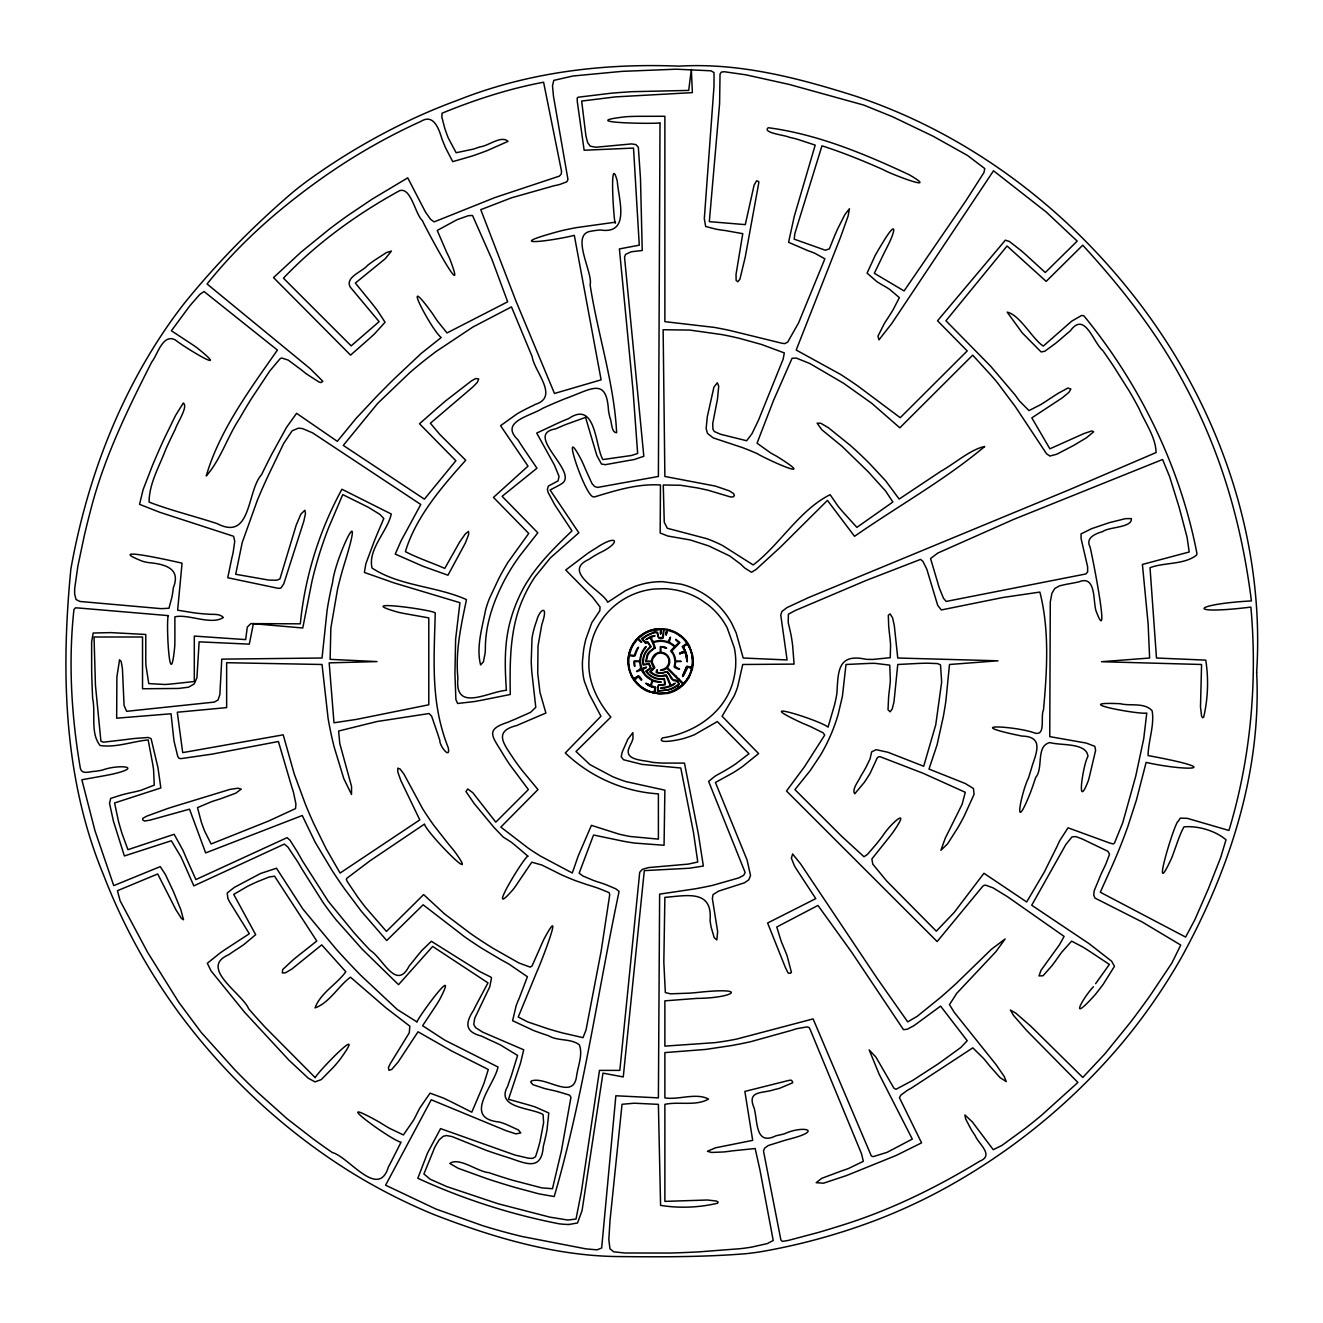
<?xml version="1.0" encoding="UTF-8"?>
<svg xmlns="http://www.w3.org/2000/svg" width="1323" height="1323" viewBox="0 0 1323 1323"><rect width="100%" height="100%" fill="white"/><g stroke="black" fill="none" stroke-linecap="round" stroke-linejoin="round"><path stroke-width="1.5" d="M687.348 660.921L687.034 657.035M653.479 642.746L653.562 643.077A23.582 23.582 0 0 0 654.306 645.144L654.984 646.93A12.965 12.965 0 0 1 655.249 647.724L654.984 648.138M660.872 631.451L661.004 628.69L657.862 628.905M660.872 631.22L660.723 633.552L660.855 631.683M691.697 668.727L691.268 670.629A33.505 33.505 0 0 1 689.465 675.21A20.077 20.077 0 0 1 688.655 676.781L688.192 677.558M666.511 629.996L666.18 634.957A14.454 14.454 0 0 0 666.693 632.807L666.742 632.559M660.673 633.932L660.475 632.659M650.221 691.648L649.378 691.317A34.051 34.051 0 0 1 641.275 686.902A26.179 26.179 0 0 1 639.356 685.264L638.397 684.338A52.093 52.093 0 0 1 636.247 682.04L635.205 680.849A17.067 17.067 0 0 1 634.709 680.187L637.438 677.359M691.516 653.182A19.547 19.547 0 0 1 691.995 655.282L692.194 656.671A37.623 37.623 0 0 1 692.458 665.568L692.557 662.145A48.736 48.736 0 0 0 692.227 656.985L691.069 651.726A37.474 37.474 0 0 0 688.44 645.574L687.778 644.549M665.651 634.544L665.684 634.23A27.651 27.651 0 0 1 665.833 633.37L666.031 632.311M684.206 672.365L684.041 672.729A34.233 34.233 0 0 0 682.767 675.557L682.602 676.5M650.784 691.863L651.776 692.227A12.254 12.254 0 0 0 652.768 692.541L654.009 692.359L654.802 688.969A9.36 9.36 0 0 0 654.902 688.208L654.323 687.745A12.42 12.42 0 0 0 652.404 686.951L651.842 686.753A29.437 29.437 0 0 1 650.106 686.058L645.707 683.346L646.55 683.511A13.842 13.842 0 0 1 648.055 684.223L650.37 685.446L652.239 680.7L647.542 677.641A28.659 28.659 0 0 1 644.417 674.532L642.548 671.935M639.687 660.194L640.994 654.538A28.279 28.279 0 0 1 642.879 650.486L644.003 648.717A12.916 12.916 0 0 1 645.359 647.079L646.219 646.567L644.962 648.7A21.681 21.681 0 0 0 641.093 655.976L640.63 659.201A31.008 31.008 0 0 0 640.613 663.071L641.837 668.859L644.301 667.801M666.379 630.641L666.676 629.202L669.339 629.93A32.562 32.562 0 0 1 689.548 645.971M654.389 691.152L653.545 692.607L650.321 691.664M692.028 667.338L692.276 666.18L692.028 667.338L686.703 666.412L685.86 668.347A34.481 34.481 0 0 1 683.991 672.729L683.693 673.457A36.862 36.862 0 0 0 683.197 674.565L683.115 674.747A13.346 13.346 0 0 0 682.585 676.119M639.588 660.673L638.265 661.136A22.557 22.557 0 0 1 636.776 661.136L634.097 661.037L633.949 663.137A17.431 17.431 0 0 0 634.18 665.535L634.842 666.461A16.306 16.306 0 0 0 634.759 664.295L634.544 661.533L637.008 661.533A16.819 16.819 0 0 1 638.314 661.583L639.588 661.996M629.12 652.768L628.408 656.754A49.414 49.414 0 0 0 628.094 662.459L628.855 669.14L631.534 676.268A33.323 33.323 0 0 0 647.89 691.482L658.656 693.88A75.494 75.494 0 0 0 664.063 693.748L667.536 693.368M686.637 658.986L686.505 658.044A42.799 42.799 0 0 0 685.546 653.562L685.463 653.364A9.823 9.823 0 0 0 685.264 652.752L685.727 654.356A47.281 47.281 0 0 1 686.604 658.804L687.199 661.698L686.736 655.53A31.091 31.091 0 0 0 685.843 652.471A25.815 25.815 0 0 0 684.52 649.312L683.793 647.857A19.779 19.779 0 0 1 683.412 647.013L683.296 646.682A19.498 19.498 0 0 1 683.759 646.352L685 645.525M666.246 634.742L667.172 630.195L673.804 632.295A36.895 36.895 0 0 1 679.361 635.553M688.969 677.756L692.442 668.776A34.216 34.216 0 0 0 692.624 655.1L689.415 646.021M689.002 676.185L689.878 674.35A24.393 24.393 0 0 0 691.747 668.843M688.919 676.334L685.711 681.279A28.478 28.478 0 0 1 684.355 683.048L683.429 683.429L685.893 681.014M1095.626 983.684L1109.369 964.434L1091.74 952.725A286.231 286.231 0 0 0 1083.057 947.169L1071.63 941.133L1061.84 952.064A223.455 223.455 0 0 0 1056.895 958.943A175.215 175.215 0 0 1 1051.884 965.79L1042.987 975.795L1039.035 975.911L1040.953 970.404L1059.591 944.589L1064.105 936.403L1007.481 896.696L993.077 887.865L985.718 885.186A4.035 4.035 0 0 0 982.774 886.228L937.147 941.563L786.507 791.022L804.632 766.546L824.709 735.108L823.171 732.859L811.131 726.889A315.982 315.982 0 0 0 802.366 723.152C746.238 697.254 819.88 720.192 828.066 727.137L834.466 705.159A161.059 161.059 0 0 0 836.864 693.616C838.335 672.431 836.864 652.818 866.118 659.317A191.802 191.802 0 0 0 872.982 659.416L890.23 657.68L890.594 644.929A208.025 208.025 0 0 0 889.668 635.387L889.221 631.451A253.321 253.321 0 0 1 888.692 625.994L888.312 615.294L890.131 613.889L892.612 617.94L894.331 625.829L897.755 658.011L997.989 660.805L949.484 664.493L945.912 700.777A467.962 467.962 0 0 1 943.299 716.669L937.064 744.882L928.994 769.06L965.41 783.58L973.447 788.508L974.075 794.346L964.169 816.126A282.758 282.758 0 0 1 957.753 827.867L947.582 843.859L940.885 850.309L945.267 838.203L962.102 804.351L965.277 792.295L923.024 773.227L880.01 756.673A4.167 4.167 0 0 0 878.174 757.087L876.851 758.36A1.852 1.852 0 0 0 876.686 759.088L870.203 773.128A176.852 176.852 0 0 1 864.349 782.306L854.741 793.8C851.466 789.434 858.644 781.198 860.645 776.403A220.412 220.412 0 0 0 866.019 767.208L870.087 758.823L871.642 751.894L876.14 749.694L887.965 752.274L923.686 766.249L935.741 724.822L941.662 682.073L940.504 664.89L937.627 663.6L928.068 663.203A215.814 215.814 0 0 0 916.773 663.518L897.755 664.493L894.017 701.67L892.231 708.93L890.114 711.807L888.014 709.756L888.626 697.006A277.929 277.929 0 0 1 889.536 688.737A164.35 164.35 0 0 0 890.346 680.369L889.751 665.138L874.9 663.336A156.18 156.18 0 0 0 866.681 663.518L845.992 664.493L842.437 696.163L838.154 714.437A178.853 178.853 0 0 1 820.607 754.97L810.172 770.648L794.941 789.599L841.709 836.334L864.002 856.758L867.491 854.377L876.405 843.991A358.715 358.715 0 0 0 882.805 835.772C890.346 823.634 912.457 804.483 892.843 832.498A137.542 137.542 0 0 1 888.858 837.657L871.89 858.941L872.783 864.134L886.592 880.92L936.304 931.177L954.148 912.49L983.932 873.279L1026.665 901.955L1044.095 872.452L1057.06 846.422A153.435 153.435 0 0 1 1059.591 840.899L1068.025 827.818L1109.617 842.999L1113.222 843.975L1114.512 842.999L1122.747 822.708L1135.696 776.32L1143.734 738.697L1146.776 712.998C1140.707 715.065 1066.123 701.273 1120.101 703.704C1130.305 706.3 1144.56 702.149 1152.168 710.848C1154.566 725.666 1148.298 740.715 1148.066 755.565C1230.853 770.879 1183.44 770.995 1146.131 762.379L1136.457 799.919L1127.824 826.577A568.907 568.907 0 0 1 1110.063 870.517L1100.289 892.231L1185.623 937.081L1194.834 919.766L1208.395 888.709L1220.682 857.519L1226.024 839.774C1215.192 830.662 1198.076 825.618 1183.953 826.858C1179.736 834.548 1177.189 843.065 1174.146 851.268A211.267 211.267 0 0 1 1171.781 857.751C1148.711 908.041 1175.122 820.26 1178.247 821.368L1180.248 818.11L1187.359 818.358L1228.935 830.464C1250.715 758.575 1257.578 681.841 1250.88 607.092C1185.391 615.178 1191.51 604.28 1251.393 600.907C1245.274 552.204 1234.475 504.013 1217.54 457.89A575.373 575.373 0 0 0 1181.125 378.097C1154.582 329.51 1120.068 285.884 1082.743 245.202L1046.179 281.386L1007.068 245.995L945.945 320.761L990.662 366.239L1015.32 395.23A127.488 127.488 0 0 0 1019.636 401.2L1029.013 410.593L1040.639 404.656A220.594 220.594 0 0 0 1049.023 399.265L1054.117 395.924A249.551 249.551 0 0 1 1058.83 392.964L1067.959 388.019L1070.886 389.078L1068.868 392.369L1062.319 397.81L1031.824 417.87L1049.883 448.811L1084.182 433.464L1091.888 430.934L1093.658 431.811L1086.497 437.748L1073.763 445.371L1056.763 454.236L1049.883 456.038L1046.51 453.723L1015.452 406.822L997.393 382.661A229.97 229.97 0 0 0 989.488 373.549L972.686 355.159L899.838 427.809L871.659 403.234L843.578 383.257L809.924 363.577L796.347 358.086L792.064 358.285L773.575 400.307L757.054 443.172L770.648 452.929A201.278 201.278 0 0 0 776.386 456.104C820.442 483.408 768.828 460.586 757.054 453.557A319.521 319.521 0 0 0 742.335 447.554L713.18 437.88L707.491 433.382L706.151 428.602L707.276 416.844L713.907 387.176L717.347 382.744L718.72 386.184L717.513 398.802A136.401 136.401 0 0 1 716.338 404.888L712.733 423.542L712.915 429.198L714.271 431.48L720.456 434.242L746.652 440.741L751.977 433.712L758.393 420.433L783.15 359.145L784.324 352.927L761.519 344.46L739.64 338.407A389.789 389.789 0 0 0 722.11 334.62L689.73 330.072L663.137 329.741L664.874 476.462L715.23 486.054L729.386 490.866L733.587 493.595L734.381 495.612L733.124 496.919L730.445 496.935L708.748 490.436A275.961 275.961 0 0 0 697.32 487.906L680.452 485.26L663.27 484.995L664.262 522.254L667.305 528.274L706.895 538.709A142.52 142.52 0 0 1 722.705 545.605L753.2 564.954C780.157 544.365 799.324 510.083 830.116 494.67L838.286 506.544A222.959 222.959 0 0 0 844.289 513.473L856.891 527.381L892.876 502.012L885.616 491.031L868.186 471.749L842.123 446.413L821.781 429.71L817.118 423.162L820.806 423.277L828.314 427.66L850.474 445.52A438.409 438.409 0 0 1 869.178 463.149L885.715 480.894L899.144 499.069L941.166 471.087C954.875 463.414 970.834 449.241 984.725 446.496C944.374 480.315 897.705 506.213 854.542 536.311L827.437 500.425L780.537 547.027L756.078 569.469L751.514 572.264L745.064 568.245A47.562 47.562 0 0 1 741.178 564.557L729.8 556.007L708.764 545.919L690.341 539.982L667.768 536.013L660.177 533.004L660.458 484.995C637.884 483.507 616.022 490.403 594.722 496.836A4.052 4.052 0 0 1 592.985 496.77C583.84 493.694 559.017 416.877 581.591 460.421A160.993 160.993 0 0 1 585.113 468.408L591.91 483.424L594.556 486.467L597.566 487.426L658.391 476.462L660.012 122.758C659.73 124.23 570.395 122.956 626.11 116.722A218.708 218.708 0 0 1 639.009 116.325L664.874 116.275L664.874 321.654L714.255 327.393A483.358 483.358 0 0 1 729.635 330.419L782.174 343.302L784.886 343.6L787.698 342.095L798.546 322.961L824.874 258.828L814.588 253.14A176.885 176.885 0 0 0 807.989 250.692L788.574 242.307L794.247 216.426L815.2 145.117L796.992 139.13A366.388 366.388 0 0 0 789.302 137.278C786.16 135.326 761.552 132.829 768.283 127.719C817.449 134.235 864.531 153.832 909.232 174.768C942.489 194.034 888.113 172.982 883.648 169.84C863.456 160.926 843.016 152.525 821.963 145.828L795.851 230.301A63.173 63.173 0 0 0 794.842 233.741L794.18 239.149L825.304 250.212L829.356 248.873L833.192 239.314A253.884 253.884 0 0 1 837.707 228.796L844.917 214.508L849.449 208.753L848.142 215.963L840.651 236.933L796.198 350.033L840.436 374.343A524.454 524.454 0 0 1 857.949 386.068L900.235 417.704L967.212 350.926L937.544 320.778L1005.364 240.174L1009.333 241.448L1021.323 250.775A239.231 239.231 0 0 1 1026.896 255.719L1045.286 272.521L1077.187 241.1L1046.328 212.11L993.523 170.783L891.603 323.722L878.935 339.862L877.959 336.191L884.144 323.887A151.054 151.054 0 0 1 887.551 318.529A261.259 261.259 0 0 0 893.157 309.681L899.359 297.642L889.469 289.224A123.122 123.122 0 0 0 883.185 285.454A116.556 116.556 0 0 1 876.917 281.683L867.078 273.133L875.131 255.554A308.772 308.772 0 0 1 882.276 243.449C896.531 219.403 896.366 228.896 887.799 245.747A185.055 185.055 0 0 1 884.607 252.015L874.321 273.282L904.089 290.944L965.807 200.898L983.948 172.602L984.759 168.567L967.477 155.436L933.211 136.269L892.397 116.672L863.77 105.079L789.087 84.407L745.841 74.816L724.227 71.723L721.349 72.087L720.026 74.138L719.596 103.657L709.326 221.652L745.296 224.629L754.093 185.137L756.591 180.804L758.674 181.516L758.774 182.888L745.279 256.894L739.921 279.17L737.804 281.766L736.117 280.36L736.051 274.308L742.765 233.675L725.484 230.582A158.231 158.231 0 0 1 715.793 229.127L705.655 226.465L704.316 218.692L714.007 86.21L714.023 72.6L710.997 70.797L676.218 69.193L622.025 71.359L572.793 76.023L553.791 80.389L552.501 85.697L553.444 96.083L567.964 179.481L566.839 181.797L560.109 184.344A69.788 69.788 0 0 1 554.139 185.733L511.621 197.772L480.778 209.662L515.937 301.016L554.486 393.46L601.105 379.833L574.314 235.362C549.64 241.464 499.003 247.335 561.316 230.748A400.538 400.538 0 0 1 576.497 227.606L615.427 222.181C614.633 233.311 608.481 148.341 617.279 181.086C618.387 198.582 631.088 234.882 600.229 229.97A92.99 92.99 0 0 0 591.265 231.178C569.502 233.675 593.448 273.2 590.108 284.792C597.616 334.058 614.236 383.207 616.634 432.753C611.061 432.77 611.97 421.442 609.82 417.307A189.437 189.437 0 0 1 608.497 410.593C606.513 376.542 591.282 389.326 565.351 398.603A491.131 491.131 0 0 0 542.529 408.41C530.325 416.199 499.069 421.673 517.988 439.881A265.493 265.493 0 0 0 524.106 449.291L536.956 468.226L502.112 496.307L537.816 532.805L519.889 555.71A202.7 202.7 0 0 0 504.609 579.97C493.744 600.675 485.657 623.497 485.376 647.096A63.884 63.884 0 0 1 485.078 653.264L483.408 661.831L480.629 664.94C476.032 647.294 482.2 627.863 485.541 610.201A93.784 93.784 0 0 1 489.742 597.798L498.887 578.349A288.712 288.712 0 0 1 507.767 562.573L528.737 533.434L493.462 497.398L528.026 466.143L500.574 425.675L517.343 413.686A192.993 192.993 0 0 1 529.002 407.517L530.655 406.723A93.569 93.569 0 0 0 535.385 404.358C559.612 396.702 534.178 371.515 532.193 356.73L511.488 306.886L472.973 326.979L436.309 351.356A460.553 460.553 0 0 0 409.766 372.656L377.634 403.432L343.285 445.404L424.402 499.151L455.873 460.735L419.507 423.773L435.201 409.915A622.29 622.29 0 0 1 446.033 400.571L471.451 380.892L475.701 378.527L478.728 378.957L477.405 382.281L472.973 386.862L430.388 423.228L439.649 434.275L465.713 460.255C441.667 487.112 415.819 516.979 405.384 551.625C418.035 558.223 431.745 562.639 444.76 568.41L459.776 541.818L465.431 533.797L468.54 531.399L468.64 534.525L465.316 543.091L447.968 575.207L422.88 566.227L395.23 554.089L401.216 540.561L420.797 504.476L312.592 432.869L302.454 428.569L298.535 428.139L292.135 430.785L283.602 443.602L269.098 473.75A566.459 566.459 0 0 0 257.39 500.193L242.192 542.612L235.709 574.281L268.883 580.102L276.722 580.218L279.93 578.928L296.187 525.198L300.834 514.2L304.852 510.215L305.497 513.44L303.81 521.245L283.734 583.939L280.823 588.09L278.425 588.371L227.754 577.738L231.839 558.008A118.111 118.111 0 0 0 233.179 552.286L234.75 541.239L233.609 536.295L159.67 512.249L139.543 504.328L143.099 489.659L152.443 465.547A793.453 793.453 0 0 1 164.3 438.508L175.595 415.389L183.302 403.035C188.627 406.426 176.902 423.36 175.248 429.363A503.269 503.269 0 0 0 165.722 449.44C159.355 466.457 149.069 483.606 149.102 502.112C171.097 510.529 194.63 516.235 217.154 523.627C251.833 541.587 246.673 490.998 261.64 474.544A821.748 821.748 0 0 1 271.447 454.847L286.595 427.279L296.584 413.322L337.299 441.336L355.953 418.548L376.294 396.834A1138.541 1138.541 0 0 1 394.089 378.94L420.962 353.638L441.221 337.514C431.778 330.667 397.81 265.94 432.472 313.568A290.878 290.878 0 0 0 437.483 321.092L447.009 332.949L507.668 301.809L492.024 259.589L472.526 215.484L468.342 215.699L457.03 219.701L437.235 230.45L446.761 252.544A189.933 189.933 0 0 1 449.622 258.448C470.029 311.533 422.963 222.942 422.417 220.61C415.224 214.425 411.188 186.973 399.645 190.661C357.127 213.962 316.925 242.969 283.453 278.177L351.141 345.865L379.122 321.654L350.314 287.174C344.509 277.152 362.783 271.562 367.596 265.328A259.804 259.804 0 0 1 374.144 260.532L386.481 252.544L391.426 251.072L385.258 258.729L355.341 283.072L370.242 301.346A306.506 306.506 0 0 1 377.303 310.343L385.059 322.25L374.475 333.925A259.721 259.721 0 0 1 367.794 339.994L350.562 355.126L273.53 277.598L301.016 252.147L329.113 229.309A666.18 666.18 0 0 1 347.453 215.781L371.813 199.36L407.732 177.844L425.444 211.994L430.554 219.271L434.126 221.9L495.017 197.524L559.414 176.108L561.332 173.826L561.498 171.08L543.588 82.224C509.074 88.641 474.626 99.853 442.047 113.216L441.865 117.234L444.776 128.281A158.661 158.661 0 0 0 448.332 138.105L456.154 152.74L473.303 149.135A182.045 182.045 0 0 0 479.902 146.886C488.022 146.258 501.467 134.863 508.015 141.379L487.178 150.607A571.404 571.404 0 0 1 472.476 155.932L452.731 161.654L445.57 147.812A310.111 310.111 0 0 1 441.998 139.08C439.17 129.836 433.961 113.249 421.111 121.269C386.217 137.112 352.811 156.296 321.555 178.473A675.061 675.061 0 0 0 287.041 204.569C257.687 228.151 230.615 254.562 207.05 283.965L310.277 368.737L322.845 381.322L321.076 382.579L318.992 382.016L306.605 374.029A157.156 157.156 0 0 1 301.346 369.845L288.249 360.121L281.931 358.053A3.771 3.771 0 0 0 279.897 358.93L269.743 371.052L251.188 399.017A711.179 711.179 0 0 0 239.281 418.944C227.258 437.202 220.709 459.528 206.239 475.982C219.436 430.388 250.163 389.094 277.417 350.066L204.04 291.523L199.839 294.401L190.76 304.72A201.642 201.642 0 0 0 186.245 310.657L171.395 330.783L190.925 343.616A204.172 204.172 0 0 1 196.73 347.569C234.072 377.435 183.732 346.957 175.281 339.895C162.63 333.247 157.437 355.093 151.847 361.824C127.405 409.865 103.475 458.916 90.311 511.455A869.707 869.707 0 0 0 84.225 536.047L77.892 566.062L74.766 587.892A48.207 48.207 0 0 0 74.683 594.192L76.039 599.517L79.876 601.452L161.092 608.646L168.947 608.266L172.023 596.789A181.251 181.251 0 0 0 173.346 587.726C181.449 567.749 163.887 564.028 148.193 562.573A105.112 105.112 0 0 1 142.686 561.332C99.043 543.985 183.136 563.333 182.061 563.218L177.646 610.201L194.15 612.847A192.282 192.282 0 0 0 207.827 614.137C212.871 614.765 219.635 613.244 223.339 617.51C211.151 625.564 188.031 613.64 174.884 616.832L174.884 639.654A159.719 159.719 0 0 1 174.735 646.517C169.592 699.321 165.788 617.709 168.418 615.625L78.636 608.001L75.428 607.836L73.939 609.605C68.201 662.128 71.409 716.239 80.356 768.283C81.927 775.311 90.46 771.094 95.256 771.326A137.112 137.112 0 0 0 102.566 770.052C117.615 764.247 144.819 766.546 113.083 773.988A212.424 212.424 0 0 1 104.269 775.741L81.861 779.76L94.958 830.679L113.745 885.616L160.232 866.631L165.342 874.404L173.511 891.768L180.871 909.844L183.517 919.75L181.433 918.427L175.992 909.893L157.718 873.957L117.433 890.71L120.145 900.831L147.647 952.411L179.002 1002.586L201.245 1032.453L234.816 1069.778A770.614 770.614 0 0 0 257.241 1092.021L286.959 1118.63L313.319 1139.037A919.287 919.287 0 0 0 332.255 1152.498C348.693 1156.682 378.477 1200.11 388.416 1166.919A154.675 154.675 0 0 0 391.426 1161.247L401.067 1142.162C392.385 1141.286 323.573 1090.863 379.552 1122.251A304.29 304.29 0 0 0 389.524 1128.321L403.399 1134.936L413.504 1120.283A177.993 177.993 0 0 0 416.728 1114.049A178.721 178.721 0 0 1 419.953 1107.814L430.058 1093.145L443.37 1098.057A290.299 290.299 0 0 1 452.797 1102.621L471.798 1112.196L481.605 1089.127A306.374 306.374 0 0 0 484.053 1083.057L488.303 1069.497L451.738 1051.024L418.035 1031.791L398.14 1062.022L391.724 1069.447L388.979 1070.29L388.416 1067.578L390.285 1063.659L409.303 1032.767L409.816 1026.152L385.836 1007.746L350.479 977.201C338.44 985.9 329.592 1002.751 315.072 1007.894C320.216 993.16 337.084 984.014 345.816 971.744L321.721 944.887L291.97 968.949L285.619 972.719L282.361 972.984L282.642 969.594L292.615 960.3A265.625 265.625 0 0 1 299.395 954.776L316.792 941.033L274.556 876.19L269.164 877L257.406 881.68A235.329 235.329 0 0 0 247.269 886.476L233.724 894.414L255.67 934.683L243.895 944.539A292.366 292.366 0 0 1 236.37 949.55A188.494 188.494 0 0 0 228.846 954.66C198.136 967.725 242.539 993.639 248.674 1008.804A720.159 720.159 0 0 0 265.559 1027.657L315.304 1077.749C314.924 1074.822 370.407 1017.536 339.862 1059.64A171.362 171.362 0 0 1 333.859 1066.785L321.274 1079.601L315.006 1081.883L308.309 1078.212L288.976 1060.203L244.705 1012.376L211.085 970.933L207.331 963.26L220.098 952.99A302.372 302.372 0 0 1 228.267 947.466L249.319 933.757L230.897 903.923A35.704 35.704 0 0 1 227.887 898.416L227.192 892.992L234.336 887.386L260.581 873.478L276.49 868.235L302.868 909.033L336.489 949.501A892.496 892.496 0 0 0 361.014 975.564L397.214 1009.466L417.109 1022.018C415.075 1021.373 461.76 957.488 439.401 999.99A157.057 157.057 0 0 1 434.771 1007.382L422.599 1025.705L444.842 1040.192L498.01 1067.016C494.174 1085.902 461.628 1118.332 499.813 1122.102A159.636 159.636 0 0 1 506.081 1124.335L518.384 1129.958L520.799 1132.935L515.854 1133.861L505.915 1130.619L431.248 1099.777L385.588 1185.21L435.929 1209.04L482.415 1225.594A640.894 640.894 0 0 0 521.857 1236.459L586.006 1248.879L597.02 1249.838L601.667 1248.002L615.856 1095.775L658.391 1097.875L659.631 894.133L694.542 888.924A417.522 417.522 0 0 0 712.568 885.368L738.78 877.91L743.642 875.346L745.163 872.552L708.632 781.413L714.9 776.27A123.386 123.386 0 0 1 720.671 773.012L724.624 770.813A186.311 186.311 0 0 0 735.555 763.999L748.967 753.746L717.331 721.581L694.658 734.612A104.07 104.07 0 0 1 684.95 738.085C681.345 739.458 655.381 744.915 662.509 737.903C695.22 733.041 727.187 711.46 734.067 677.359A70.185 70.185 0 0 0 734.298 647.741L727.187 627.813A72.335 72.335 0 0 0 708.4 605.041L700.495 599.501A75.097 75.097 0 0 0 664.08 588.685L654.422 589A72.699 72.699 0 0 0 626.192 597.798C608.927 607.274 595.929 623.877 591.364 643.061A80.455 80.455 0 0 0 588.9 661.847C588.04 682.519 597.963 701.587 610.846 717.116L576.018 751.497L590.008 764.661L612.566 776.634A172.519 172.519 0 0 0 625.911 781.595L664.874 790.178L664.063 845.265L634.693 843.082A244.656 244.656 0 0 1 622.951 841.147L593.531 835.011L579.176 873.114L582.633 875.859L593.382 880.407A151.335 151.335 0 0 0 599.385 882.424A157.387 157.387 0 0 1 605.355 884.425L615.906 888.858L619.081 891.437C597.616 992.994 583.245 1096.982 554.205 1196.538L539.04 1193.892L514.63 1187.31A852.144 852.144 0 0 1 487.459 1178.876L458.155 1168.275L449.803 1163.463C459.197 1156.649 477.719 1171.897 488.766 1172.608A618.436 618.436 0 0 0 512.53 1180.232L541.636 1187.839L552.468 1188.732L561.432 1150.762L570.941 1097.362L569.634 1095.163L557.826 1091.574M1093.377 986.776C1082.462 998.402 1068.041 1025.044 1095.08 994.764A268.089 268.089 0 0 0 1103.283 984.163L1114.462 966.336L1111.667 961.242L1088.945 943.564L1031.708 905.246L1065.842 844.521L1071.994 836.913L1075.781 836.566L1082.148 838.947L1107.864 851.284L1109.55 854.261L1106.011 863.638A206.057 206.057 0 0 1 1101.497 873.097L1094.154 890.842L1093.757 895.258L1094.997 898.085L1142.361 922.081L1180.744 945.052L1171.88 963.028L1150.332 995.26A966.104 966.104 0 0 1 1130.371 1022.398L1104.788 1053.968L1082.793 1077.451L1030.832 1026.235L1015.766 1013.12L1010.392 1010.011L1013.501 1015.386L1026.631 1030.468L1077.898 1082.462L1041.102 1115.653A659.234 659.234 0 0 1 1024.812 1128.734L1001.842 1145.47L993.259 1149.687L972.256 1121.821L964.914 1114.975L965.608 1118.878L970.768 1128.751A150.177 150.177 0 0 0 975.167 1135.647C978.342 1143.684 994.648 1155.392 979.781 1161.164C936.023 1187.839 889.486 1210.628 840.419 1225.743A1076.856 1076.856 0 0 1 817.895 1232.573L788.227 1240.445L782.406 1241.404L780.901 1240.031L763.503 1151.076L764.628 1148.132L768.398 1145.486L786.16 1139.93A189.867 189.867 0 0 0 792.874 1138.16C822.889 1129.908 802.267 1125.476 784.274 1133.877A201.361 201.361 0 0 1 775.989 1135.779C755.086 1146.131 757.781 1121.441 754.16 1108.128C746.304 1089.937 763.024 1093.708 774.038 1089.656A131.721 131.721 0 0 0 779.545 1088.316L792.642 1082.809A3.754 3.754 0 0 0 792.328 1081.288L791.038 1080.114L788.276 1080.544L744.866 1091.425L752.688 1140.36L715.561 1147.802L707.408 1151.275L711.526 1152.449L723.532 1151.969A156.594 156.594 0 0 0 732.297 1150.861L755.168 1148.529L759.882 1169.615L773.227 1240.494L767.158 1243.637L751.927 1247.043A207 207 0 0 1 740.533 1248.664L698.957 1251.872A1243.653 1243.653 0 0 1 670.364 1253.046L624.688 1252.997L613.74 1251.806L609.969 1248.813L608.828 1239.668L610.019 1220.434L622.042 1104.275L634.296 1103.217L658.391 1104.358L660.574 1205.369C679.245 1208.395 699.189 1207.618 717.579 1203.219L718.124 1202.028L716.471 1201.052L707.491 1200.011L664.874 1201.383L664.874 1104.358C678.385 1101.331 696.047 1106.375 708.533 1099.066C695.997 1092.385 678.186 1100.207 664.874 1097.875L664.874 1052.595L705.523 1049.437L730.957 1045.65A495 495 0 0 0 750.753 1041.681L792.394 1030.104A73.691 73.691 0 0 1 796.744 1028.699L806.997 1026.913L809.031 1027.475L810.139 1029.459L861.554 1153.821L863.324 1161.329L848.423 1168.54A175.231 175.231 0 0 1 841.957 1170.789L821.881 1178.264L816.192 1182.679L823.468 1183.209L846.488 1175.568L896.184 1155.442L921.569 1142.857L899.425 1097.677L900.814 1095.179L906.702 1090.813A73.972 73.972 0 0 1 911.382 1088.101L972.818 1047.849L983.783 1058.665A271.562 271.562 0 0 1 989.372 1065.577L1000.089 1077.65L1006.274 1081.602L1004.24 1076.525L996.153 1064.783L954.346 1012.459L949.467 1004.67L956.694 993.375L995.855 951.75L1005.116 938.983L991.456 949.253L956.314 983.386A677.938 677.938 0 0 1 940.256 997.674L917.302 1016.246L907.71 1021.869L877.033 978.21L800.58 863.869L792.626 853.963L791.369 858.18L794.362 865.622A55.814 55.814 0 0 0 797.108 870.137L815.778 898.631L767.621 923.007L785.465 967.708L788.161 973.083L790.311 973.215A4.118 4.118 0 0 0 791.435 972.405L787.036 955.57A191.885 191.885 0 0 0 784.456 949.186L783.547 947.036A305.613 305.613 0 0 1 781.066 940.885L776.766 926.993L817.961 905.445L851.764 952.328L903.477 1029.658L907.148 1029.277L913.829 1025.772L940.587 1006.108L967.212 1040.721L960.812 1047.502L938.619 1063.593L912.721 1080.395L895.952 1089.325L893.852 1088.085L875.876 1057.06L869.178 1049.9L879.167 1074.243L912.291 1139.07L887.072 1152.35L873.163 1156.649A3.82 3.82 0 0 1 871.179 1155.64L813.099 1018.908L736.961 1039.002A297.295 297.295 0 0 1 714.982 1042.64L664.874 1046.129L664.874 1000.85L696.973 998.385C733.091 998.187 750.902 986.726 698.428 992.349A345.783 345.783 0 0 1 689.333 993.16L670.463 993.821L665.337 992.564L663.832 962.301L664.874 897.358C686.72 895.671 712.766 889.106 710.071 920.444A95.074 95.074 0 0 0 711.179 927.307L714.205 937.66L716.834 939.925L717.661 931.69L712.369 898.648L713.031 894.596L718.571 891.14L744.551 882.772L748.768 879.812L750.538 875.561L747.082 860.033L715.429 782.455L732.727 772.979A171.725 171.725 0 0 0 742.898 766.265L758.608 753.581L722.093 716.239L734.232 695.733A102.284 102.284 0 0 0 737.622 686.984L742.732 664.493L794.081 664.113L792.675 645.938A168.269 168.269 0 0 0 790.972 634.61L789.169 626.523A39.525 39.525 0 0 1 788.21 622.339L788.392 614.186L795.057 610.598L866.085 580.483L920.593 559.381L922.875 561.316L926.828 569.221L937.693 605.339L941.315 609.953L1002.983 597.483L1039.878 592.076C1049.602 630.112 1047.039 670.943 1043.5 709.889C1040.043 716.653 1046.791 738.069 1033.147 732.479C1014.774 726.277 962.747 723.234 1015.717 734.778A124.66 124.66 0 0 1 1021.769 736.068C1042.855 736.464 1037.331 750.803 1032.353 765.256A445.041 445.041 0 0 1 1028.484 777.99C1021.24 792.411 1012.227 838.187 1030.468 792.527A425.808 425.808 0 0 0 1035.644 777.577C1043.781 767.919 1035.512 746.106 1049.817 742.55C1060.616 745.808 1086.646 742.319 1087.969 756.409C1083.239 763.437 1075.632 813.695 1088.482 780.289A111.297 111.297 0 0 0 1089.739 775.261L1095.609 750.406L1094.849 746.337L1086.233 743.063L1049.751 736.63L1050.28 602.064L1051.851 593.465L1054.795 588.487L1059.574 585.824L1066.619 584.237A300.949 300.949 0 0 0 1079.022 581.839C1094.204 575.406 1093.592 596.21 1094.964 605.454A69.59 69.59 0 0 0 1095.725 610.019C1111.552 653.082 1091.773 552.964 1090.053 546.945C1085.191 537.816 1095.543 533.632 1102.588 531.631C1108.906 526.736 1132.356 527.827 1131.363 518.616L1125.542 518.633L1109.402 522.635L1091.673 528.654L1081.04 533.913L1081.089 538.56L1087.622 566.773L1087.671 571.867L1085.902 573.95L946.177 601.436L943.464 598.244L939.446 588.338A114.638 114.638 0 0 1 937.775 582.831L930.565 558.571L937.775 553.064L1013.501 519.459L1162.57 459.494L1169.582 476.528L1179.157 507.304L1187.078 537.303L1189.195 552.005L1142.41 564.441L1148.132 623.943L1149.621 658.011L1101.497 661.715L1201.565 664.493L1200.49 706.895L1201.565 716.008L1202.508 717.728L1203.665 717.198C1207.998 698.759 1208.726 678.831 1205.749 660.127L1156.484 658.011L1150.018 567.683C1164.472 562.209 1183.291 564.971 1196.257 555.412A3.589 3.589 0 0 0 1196.902 553.328C1180.232 466.754 1139.665 384.017 1084.017 315.982A4.68 4.68 0 0 0 1081.42 315.552L1071.713 321.158L1043.285 346.097C1032.568 339.151 1019.851 314.791 1007.216 312.178L1022.15 332.768L1041.118 351.951L1044.823 351.24L1055.39 343.484A230.615 230.615 0 0 0 1062.121 337.828L1065.495 334.901A290.994 290.994 0 0 1 1070.29 330.899C1084.86 310.723 1092.963 342.161 1102.787 350.545A749.959 749.959 0 0 1 1113.602 366.256L1129.974 392.236A442.825 442.825 0 0 1 1139.219 408.956C1145.255 422.98 1155.69 437.053 1156.087 452.549L1069.728 489.56L808.419 597.632L786.97 607.604L781.976 611.441L780.752 614.93L787.086 659.962L743.195 658.011L736.2 632.989L731.983 623.861A80.323 80.323 0 0 0 681.163 584.187L662.707 581.69A77.214 77.214 0 0 0 634.676 586.519L625.63 590.554L607.72 602.246C602.825 591.034 561.068 571.933 588.768 559.447A128.348 128.348 0 0 1 598.889 553.262C621.777 542.628 618.205 533.004 595.78 548.251A210.622 210.622 0 0 0 587.859 553.279L565.731 569.998L592.572 597.252L600.047 606.959L599.815 610.763L591.728 622.819L585.907 639.026A111.81 111.81 0 0 0 583.608 649.973L582.484 660.971A84.077 84.077 0 0 0 582.533 669.074L583.178 675.474A56.972 56.972 0 0 0 584.485 681.61L589.314 694.244L600.956 716.239L565.301 752.936C590.19 776.882 623.91 791.766 658.391 793.866L658.391 839.129L630.244 836.5A184.74 184.74 0 0 1 618.932 834.102L591.414 825.354L578.283 855.799L572.297 872.998L540.429 856.064A296.137 296.137 0 0 1 528.423 848.275L500.838 827.107L537.981 789.566L522.635 771.061A196.879 196.879 0 0 1 513.952 759.303C504.162 744.303 492.652 731.338 516.896 725.484A200.997 200.997 0 0 1 523.379 722.656L545.903 713.031L539.999 692.557L537.717 673.109L538.014 646.071L541.802 624.555A59.899 59.899 0 0 0 543.058 620.537C547.937 604.628 539.42 609.341 536.559 621.099A93.735 93.735 0 0 0 534.641 626.738L533.384 631.352A75.924 75.924 0 0 0 532.011 638.397L531.218 661.401A348.726 348.726 0 0 0 531.78 671.77L535.782 707.325L530.54 712.353L514.697 719.381A195.622 195.622 0 0 0 507.933 722.259C484.367 729.701 492.503 736.349 503.038 754.16A310.988 310.988 0 0 0 509.702 764.578L528.39 789.566L495.794 822.162L472.857 792.758L467.714 788.971L465.977 791.534L474.262 803.656L494.074 827.536L503.319 837.145L510.81 841.858A145.431 145.431 0 0 1 517.227 847.051L528.059 856.312C525.909 853.748 482.597 924.992 513.737 888.758A156.627 156.627 0 0 0 518.186 882.276L531.78 862.183L541.901 865.044L561.051 874.602A249.948 249.948 0 0 0 575.918 880.82L587.263 884.723A260.846 260.846 0 0 1 598.591 888.361L609.175 892.661L609.705 894.844L601.155 951.154L585.99 1030.121L583.013 1037.645L562.308 1032.899A578.019 578.019 0 0 1 547.391 1028.599L527.712 1021.902L518.236 1017.023L537.303 970.685C539.602 966.352 565.996 898.317 544.299 938.487A146.704 146.704 0 0 0 540.859 946.061L532.011 966.022L530.209 967.113L518.93 962.979L493.032 948.293A546.697 546.697 0 0 1 470.69 933.641L444.611 913.978L423.641 894.596L386.432 931.425L365.578 907.446A415.835 415.835 0 0 1 357.838 897.259L347.188 881.432L346.295 879.167L347.089 878.092L370.242 860.645L424.551 824.047C424.832 830.877 482.945 890.379 454.484 851.334A164.647 164.647 0 0 0 449.241 845L434.01 825.602A330.254 330.254 0 0 1 422.599 808.651L403.829 773.905L400.026 768.944L397.793 768.15L397.81 771.987L400.819 780.504L419.788 819.896L340.077 873.064L326.02 848.539L313.998 824.13A532.689 532.689 0 0 1 305.58 804.731L294.219 773.905L283.205 734.844L182.706 752.622L177.282 712.237L226.646 707.607L226.646 662.707L322.035 664.493L328.104 718.472A391.856 391.856 0 0 0 334.157 747.032L343.765 778.536L351.521 794.462L351.538 786.375L339.796 743.609L338.589 731.04L377.072 721.515L429.082 713.527L431.645 716.223L438.029 734.827A113.15 113.15 0 0 0 439.848 740.351C439.253 745.742 450.796 760.278 448.249 747.776A184.211 184.211 0 0 1 441.452 727.088C431.397 689.961 434.308 651.015 435.234 613.062C434.887 609.969 349.338 598.443 398.14 612.235A205.958 205.958 0 0 0 406.789 613.971L428.784 617.891L428.784 704.795L356.565 719.381L333.991 722.788L329.179 662.873L377.022 661.583L330.122 659.35L330.849 627.995L337.58 589.066A395.081 395.081 0 0 1 344.046 564.987C367.083 491.081 335.132 558.108 332.619 582.252A382.049 382.049 0 0 0 327.112 610.201L322.035 658.011L221.768 659.135L219.866 694.592L218.097 699.917L214.309 702.1L126.661 711.311L124.064 705.407L122.427 668.71L121.203 661.566L119.55 659.78L116.887 677.012L116.656 718.191L171.047 713.775L173.363 735.472A135.475 135.475 0 0 0 174.223 741.971L177.729 756.293L178.936 758.277L181.036 758.625L211.878 754.16L278.409 741.508L291.804 787.036A121.964 121.964 0 0 1 293.574 792.808L295.922 803.937L295.558 808.585L268.503 821.07L211.101 843.975L204.652 831.142A224.96 224.96 0 0 1 201.228 821.765L197.507 807.625L211.432 801.721A304.935 304.935 0 0 1 220.279 798.894L235.808 793.172L241.249 789.087L237.925 788.21L229.97 789.401L177.299 805.492A499.515 499.515 0 0 0 166.996 808.75L146.754 816.142L142.719 818.358L142.686 819.896L144.472 821.021L149.747 820.21L189.52 809.163L205.66 852.905L302.256 815.514L315.205 842.321L332.354 870.898A567.087 567.087 0 0 0 344.625 888.973L361.311 911.2L386.729 940.521L423.145 904.8L464.753 936.899A491.395 491.395 0 0 0 482.333 948.624L501.351 959.919A330.502 330.502 0 0 1 509.074 964.169L527.414 976.738L519.244 998.17A134.979 134.979 0 0 0 516.168 1005.678L512.596 1020.695L533.731 1030.567A387.722 387.722 0 0 0 548.466 1035.711C557.909 1041.399 571.106 1038.191 579.408 1044.905C583.096 1055.192 577.754 1066.222 576.53 1076.558C573.124 1100.571 546.399 1076.294 531.796 1080.808A1.984 1.984 0 0 0 530.721 1082.214L533.02 1084.711L544.365 1088.449A140.47 140.47 0 0 0 550.153 1089.805A233.162 233.162 0 0 1 557.826 1091.574M682.403 652.024L681.825 652.256A18.307 18.307 0 0 0 680.171 653.016L679.575 653.678L680.485 653.562A38.681 38.681 0 0 0 681.428 653.182L681.577 653.132M682.833 676.334L684.206 674.151A36.631 36.631 0 0 0 685.579 671.224L687.861 667.205M683.644 683.611L685.777 681.18A60.775 60.775 0 0 0 687.894 678.021M655.067 648.072L655.133 648.005A10.485 10.485 0 0 1 653.612 648.981L650.519 651.412A16.041 16.041 0 0 0 647.691 655.547L646.319 661.202L651.313 660.987L652.007 658.722A9.129 9.129 0 0 1 658.292 652.669L660.243 652.09L660.326 646.633L663.303 646.682A16.786 16.786 0 0 1 665.006 647.096L666.643 648.187L664.841 647.741M681.18 685.976L683.048 684.388L666.924 668.231L665.32 669.24A9.658 9.658 0 0 1 662.211 670.331L660.442 670.281L661.798 669.785M681.676 685.562L680.171 686.72A43.031 43.031 0 0 1 678.467 687.91L675.441 689.73A43.262 43.262 0 0 0 677.128 688.754A43.593 43.593 0 0 0 680.898 686.19L681.064 686.058M679.625 653.364L680.171 653.016A18.092 18.092 0 0 1 682.139 652.14L684.719 651.114L682.172 646.5L685.678 644.202A17.827 17.827 0 0 0 686.736 643.425L685.727 641.589A48.686 48.686 0 0 0 682.519 638.133A24.624 24.624 0 0 0 681.031 636.826L679.377 635.553M653.479 642.581L655.381 641.953A32.199 32.199 0 0 1 659.234 641.374L659.764 641.341A15.165 15.165 0 0 1 660.723 641.291A20.688 20.688 0 0 1 670.645 643.888L674.581 646.765L671.737 649.692A21.581 21.581 0 0 0 670.959 650.585L670.744 650.999A14.272 14.272 0 0 0 671.886 652.537M650.172 668.132L649.973 666.693A20.176 20.176 0 0 0 649.113 664.989L648.353 664.146A13.544 13.544 0 0 0 647.857 664.229L644.979 664.808A15.876 15.876 0 0 1 643.325 665.056L643.127 664.89A14.437 14.437 0 0 1 642.978 663.898L642.862 662.575A17.232 17.232 0 0 1 646.765 650.288L650.403 646.517L647.89 642.746M649.808 668.38L645.674 671.158L647.691 673.688A20.292 20.292 0 0 0 653.33 677.624L655.282 678.501A8.401 8.401 0 0 0 656.638 678.864L663.981 679.294L664.427 681.692A17.943 17.943 0 0 1 664.708 683.759L664.46 684.355A22.392 22.392 0 0 1 662.558 684.57L658.308 685.198L657.481 691.086L668.528 689.961A26.129 26.129 0 0 0 676.053 686.753C682.188 686.224 677.012 677.541 673.754 680.634L667.338 671.505L663.369 672.531A11.031 11.031 0 0 1 659.747 672.845L657.118 672.282L657.101 670.744A4.151 4.151 0 0 0 657.415 669.719L656.836 670.05A11.212 11.212 0 0 0 656.274 671.257L656.274 672.597L659.416 673.225A21.218 21.218 0 0 0 661.583 673.225L666.792 671.968L668.892 674.3A75.312 75.312 0 0 1 669.934 675.821C671.654 682.155 676.4 678.897 678.931 684.057L674.73 686.835A55.153 55.153 0 0 1 671.092 688.539L668.479 689.531A10.27 10.27 0 0 1 667.718 689.746A39.062 39.062 0 0 1 661.98 690.457L658.209 690.722L658.209 689.068A16.521 16.521 0 0 1 658.424 686.29L658.656 685.182L664.03 684.884A21.747 21.747 0 0 0 664.874 684.801L665.353 684.52A21.581 21.581 0 0 0 665.122 682.718L664.344 678.534L661.732 678.732A17.001 17.001 0 0 1 648.981 674.085L646.815 671.356L651.164 668.115L650.271 666.213A17.017 17.017 0 0 1 649.444 664.163L649.395 663.948M684.901 645.591L687.315 644.103L686.339 644.632M635.222 677.955A19.25 19.25 0 0 1 634.081 678.666L634.461 678.434A28.362 28.362 0 0 0 635.255 677.955L636.528 677.095A21.185 21.185 0 0 1 637.802 676.318L639.786 677.078A29.04 29.04 0 0 1 641.275 679.03L641.754 679.774A23.516 23.516 0 0 0 640.332 677.773L639.935 677.277A19.944 19.944 0 0 0 639.538 676.797L639.422 676.665A3.787 3.787 0 0 0 638.827 676.053M635.453 677.823L636.165 677.343A18.621 18.621 0 0 1 638.248 676.07L638.546 675.97M637.901 677.062L638.976 677.393M660.987 682.073L659.102 682.205A24.062 24.062 0 0 1 655.414 681.659L654.19 681.362A13.362 13.362 0 0 0 652.983 681.113L652.52 681.841A46.553 46.553 0 0 0 651.958 683.247A41.443 41.443 0 0 0 651.346 684.95L651.71 685.827A11.56 11.56 0 0 0 653.364 686.455L654.207 686.736A14.768 14.768 0 0 1 655.497 687.216L655.596 687.282M675.309 689.796L675.408 689.746A43.973 43.973 0 0 0 680.898 686.19M654.19 647.89L649.047 651.958A17.282 17.282 0 0 0 647.013 655.232L645.69 661.732L651.313 661.732L651.743 663.418A11.642 11.642 0 0 0 652.901 666.23L653.76 667.619L649.643 671.786L650.833 672.845A22.574 22.574 0 0 0 654.935 675.21M673.787 690.573L674.846 690.06L670.331 691.929A25.55 25.55 0 0 1 665.8 692.971L659.929 693.302A53.499 53.499 0 0 1 657.151 693.235L655.017 691.846A17.364 17.364 0 0 1 655.298 689.994L655.447 689.002A19.961 19.961 0 0 0 655.629 687.695L655.646 687.398M679.724 653.76L680.039 653.711A9.476 9.476 0 0 0 680.634 653.496L684.934 652.189L683.66 652.305A15.479 15.479 0 0 0 682.85 652.603M646.153 639.472L649.527 637.107A39.541 39.541 0 0 1 652.206 636.032L655.1 635.817A11.924 11.924 0 0 1 653.628 636.297A10.997 10.997 0 0 0 651.627 637.024L651.611 638.777A16.488 16.488 0 0 0 652.437 640.547L653.529 641.638A14.14 14.14 0 0 0 654.24 641.506L658.093 640.729M647.642 642.432L647.509 642.449A4.647 4.647 0 0 0 646.6 642.945A3.109 3.109 0 0 1 645.624 643.391L641.539 638.662L646.749 635.272A43.725 43.725 0 0 1 650.933 633.502L657.564 632.295L658.622 637.62L660.59 637.62A7.69 7.69 0 0 0 662.112 637.504L662.84 636.628A28.312 28.312 0 0 0 662.955 635.668L663.187 632.89A28.626 28.626 0 0 1 663.584 629.483L664.824 629.186M663.749 675.358L662.013 675.722A8.219 8.219 0 0 1 660.045 675.772L658.226 675.507A17.827 17.827 0 0 1 653.463 673.754L650.718 671.803L654.819 667.702L652.421 662.856A9.063 9.063 0 0 1 652.818 658.606L656.572 654.141A8.434 8.434 0 0 1 665.022 654.339A8.269 8.269 0 0 1 668.065 657.548A8.6 8.6 0 0 1 668.876 659.813A8.533 8.533 0 0 1 661.781 669.653M664.014 675.292L664.526 675.177A19.762 19.762 0 0 1 666.246 674.846L668.098 678.484M664.576 687.861L661.55 688.208A2.133 2.133 0 0 1 660.541 688.241L661.12 687.811A23.119 23.119 0 0 1 663.451 687.398A33.092 33.092 0 0 0 668.413 686.372L670.331 685.727L666.345 676.301L664.295 675.921A44.932 44.932 0 0 1 660.409 676.07M660.409 676.07L657.084 675.954A6.069 6.069 0 0 1 655.861 675.656L654.918 675.259M568.923 1224.503L577.539 1222.965L582.087 1210.462L602.974 1073.135L623.265 1076.939L644.301 870.633L689.399 868.235L703.356 866.036L698.362 833.97L684.487 763.123L662.625 763.073A118.21 118.21 0 0 1 652.041 762.263C645.144 760.196 625.415 760.742 628.475 749.446A40.864 40.864 0 0 1 631.137 743.344L631.468 742.666A21.532 21.532 0 0 0 632.989 738.366L632.874 732.661L627.797 739.292L622.207 752.109L621.215 756.839L623.563 759.749L642.168 764.413L680.783 768.001L693.5 832.531L697.767 862.017L688.324 864.101L648.419 867.59L642.317 869.376L639.72 872.304L619.826 1070.39L599.501 1070.39L581.409 1191.676L576.018 1219.029L567.914 1220.054L549.955 1217.16L497.928 1203.698L446.909 1186.632L430.223 1179.256L423.906 1173.981L435.002 1146.743L439.104 1139.913L443.255 1136.308L446.397 1135.531L452.119 1136.606L486.649 1150.514A747.892 747.892 0 0 0 504.559 1156.451C522.85 1161.71 541.339 1173.799 543.306 1146.38A306.919 306.919 0 0 0 544.861 1140.029A252.197 252.197 0 0 0 546.945 1130.421L548.78 1112.99L535.368 1107.02A172.486 172.486 0 0 0 527.761 1104.705L508.512 1099.297L520.468 1063.279L523.726 1049.801L482.614 1032.105L475.569 1027.607L473.766 1024.449L474.709 1018.28L489.775 986.809L491.478 978.094A2.001 2.001 0 0 0 489.957 976.688L479.356 971.363L431.348 941.281L421.756 950.592A289.026 289.026 0 0 0 414.876 958.993A260.896 260.896 0 0 1 409.287 965.823C396.222 991.539 383.157 958.563 370.076 950.195A793.932 793.932 0 0 1 354.217 932.947L328.22 901.244L302.091 860.33A341.102 341.102 0 0 0 297.113 851.483L290.068 840.32L287.108 837.641L195.887 879.563L185.782 856.94A264.6 264.6 0 0 0 182.921 850.226L174.14 834.3L127.934 849.68L122.08 833.722A440.146 440.146 0 0 1 118.508 821.418L114.572 802.962L160.844 787.946L157.966 767.654L151.103 738.681L148.193 737.473L134.88 738.449A322.151 322.151 0 0 0 125.635 739.59L103.459 742.186L100.912 741.227L95.454 685.364L94.032 636.991L142.537 636.991L142.537 688.754L178.456 688.456L188.494 687.199L194.2 683.941L196.929 677.773L199.145 641.837L249.303 644.152L253.388 623.695L302.769 627.995L311.864 581.789A391.211 391.211 0 0 1 328.617 527.712L342.74 494.604L368.241 507.238L379.833 514.349L383.802 518.467L381.719 523.445A636.776 636.776 0 0 0 374.095 541.62L365.843 563.83L364.371 572.446L394.237 582.963L459.941 602.693L455.625 639.224L454.93 673.556L455.889 699.586L457.626 703.489L474.13 701.587A348.429 348.429 0 0 0 484.334 699.685L510.265 694.492C509.785 661.864 509.603 627.697 523.594 597.417A135.095 135.095 0 0 1 535.154 576.63L550.385 557.876L578.829 532.789L550.103 489.99L558.157 485.773A43.758 43.758 0 0 0 562.01 483.507C578.846 471.997 522.932 434.142 555.577 428.9A235.229 235.229 0 0 1 566.36 424.303L585.56 417.39L596.789 455.36L601.452 464.042L605.372 464.671L630.095 460.222A94.545 94.545 0 0 0 634.18 459.544L643.821 456.27L624.539 257.274L625.531 254.429L630.691 251.998A20.672 20.672 0 0 1 633.337 251.519L642.234 250.51L640.481 178.274L638.331 147.2L635.916 144.604L631.584 143.909L595.664 147.25L590.19 146.125L587.66 142.619L585.907 135.856L581.673 101.061L615.575 96.877L692.376 92.627L691.334 69.391L688.721 90.411L631.733 91.7A983.369 983.369 0 0 0 611.094 93.222L578.349 97.191L577.208 97.902L577.258 101.309L584.138 150.243L633.519 148.077L639.274 245.185L619.412 248.922L633.056 390.715L637.653 453.491L631.451 455.492L602.908 459.561C595.036 446.727 596.309 399.711 568.543 418.63A171.031 171.031 0 0 0 557.826 423.195L536.725 433.084L554.403 465.034L559.05 476.412L558.074 480.894L548.4 486.037L547.391 489.245L548.053 492.338L554.668 504.675L571.966 530.87C551.327 550.699 530.242 571.437 518.55 598.079A144.604 144.604 0 0 0 510.463 620.504C504.046 643.193 504.807 667.024 506.395 690.308C488.6 691.499 454.351 712.915 457.907 678.219C455.228 651.743 461.066 625.382 466.49 599.617C436.64 586.122 399.596 586.287 372.011 568.014C367.728 548.929 387.275 531.896 391.277 514.019L341.929 489.245C319.339 530.589 304.885 576.811 300.304 623.828L250.841 623.613L247.302 627.052L245.665 639.604L194.299 636.082L194.299 681.527L173.346 683.776A186.014 186.014 0 0 1 164.962 684.487L148.755 683.611L145.927 665.32A168.881 168.881 0 0 1 145.778 658.192L145.778 634.461L110.735 632.609L93.172 633.022L91.618 642.102L91.667 671.406A1119.787 1119.787 0 0 0 92.643 698.395C95.868 713.213 90.08 733.174 100.101 745.511C116.126 747.859 132.25 741.442 148.159 739.921L152.145 761.006A192.364 192.364 0 0 1 153.551 769.44L154.278 785.101L140.916 790.327A148.077 148.077 0 0 1 133.358 792.13A262.731 262.731 0 0 0 122.113 794.759L110.685 798.414L109.528 803.392L113.447 821.252L124.395 855.964L171.312 840.766L180.821 856.626A245.665 245.665 0 0 1 183.88 863.324L193.836 885.864L284.346 844.091L287.868 847.018L297.576 861.637A354.184 354.184 0 0 1 301.975 869.062L322.845 902.137A339.482 339.482 0 0 0 336.108 919.832L362.221 949.219L398.537 984.676L432.671 946.441L487.972 982.857L476.76 1003.959A194.398 194.398 0 0 0 473.518 1010.342C464.968 1023.374 465.034 1031.907 481.605 1036.124A356.383 356.383 0 0 0 493.38 1041.648A234.419 234.419 0 0 1 500.59 1045.054L517.574 1055.456L511.24 1076.079A216.625 216.625 0 0 0 507.635 1086.365C495.116 1108.211 531.565 1107.665 543.091 1114.528L543.621 1122.665L539.999 1141.617A211.068 211.068 0 0 1 535.501 1156.782L532.739 1158.369L528.704 1158.253L515.027 1155.078L440.576 1128.618L427.577 1152.912L417.82 1178.28C462.918 1198.985 510.562 1214.349 559.282 1223.825A92.23 92.23 0 0 0 568.923 1224.486M661.004 628.888L663.997 629.5A11.609 11.609 0 0 1 663.898 630.856L663.187 638.099C653.992 641.44 661.599 626.606 650.817 634.064A45.726 45.726 0 0 0 646.682 635.933L642.647 639.009A25.666 25.666 0 0 0 644.036 640.745M687.133 661.665L686.968 661.268A11.824 11.824 0 0 1 686.802 660.177L686.753 659.879M687.762 667.189L686.141 669.736A20.688 20.688 0 0 1 685.942 670.314A36.73 36.73 0 0 1 684.504 673.556A22.392 22.392 0 0 1 683.313 675.722M689.812 667.586L691.35 667.983A3.159 3.159 0 0 0 690.705 667.751L688.473 667.338M688.621 666.61L689.928 666.875M638.232 676.88L638.827 677.244A10.7 10.7 0 0 1 640.134 678.682L640.497 679.096A10.832 10.832 0 0 0 641.49 680.138L641.49 680.138A12.932 12.932 0 0 1 640.167 678.666L639.323 677.723M660.987 682.023L660.706 681.907A13.544 13.544 0 0 0 658.871 681.626L657.729 681.428A25.054 25.054 0 0 1 651.743 679.526L646.715 675.921A31.057 31.057 0 0 1 644.946 673.986L642.68 669.421A14.685 14.685 0 0 1 644.781 668.396A13.825 13.825 0 0 0 646.401 667.569L646.434 667.057A13.677 13.677 0 0 0 644.318 667.817M650.106 686.058A30.578 30.578 0 0 0 651.842 686.753L652.421 686.951M646.55 683.511L647.939 685.016A30.644 30.644 0 0 0 649.527 685.794M650.503 691.747L649.51 691.367A32.43 32.43 0 0 1 640.415 686.207M648.038 684.206L650.37 685.446M682.585 682.635L683.478 683.462L679.79 679.956M679.642 679.807L678.567 678.749M678.997 679.179L675.606 675.805M676.268 676.466L667.47 667.685L668.313 666.345A8.98 8.98 0 0 0 669.488 659.383L668.528 656.952A8.881 8.881 0 0 0 663.981 652.95L660.971 652.107L660.756 647.195L662.013 647.195A9.608 9.608 0 0 1 664.824 647.774M644.036 640.745L646.649 642.234A7.525 7.525 0 0 1 647.609 641.672L647.923 641.969A22.541 22.541 0 0 1 648.386 642.598L651.181 646.749L649.328 648.287A17.083 17.083 0 0 0 643.408 661.053A22.921 22.921 0 0 0 643.441 663.964L645.144 664.245A28.941 28.941 0 0 0 648.369 663.617L649.378 663.815M688.043 644.946L689.366 647.443A44.916 44.916 0 0 1 690.722 650.767L691.301 652.437M633.618 678.567L631.947 675.557A33.472 33.472 0 0 1 629.252 667.536L628.855 663.336A74.766 74.766 0 0 1 628.838 659.714L629.136 655.993L630.674 655.844A28.031 28.031 0 0 1 633.171 656.274L635.106 655.778A14.884 14.884 0 0 0 635.569 654.29A27.981 27.981 0 0 1 637.686 649.13A20.573 20.573 0 0 0 638.546 647.245L637.091 648.667A28.544 28.544 0 0 0 635.668 651.892L634.13 655.464L629.434 654.835L631.352 648.683A40.798 40.798 0 0 1 633.734 644.235L637.719 639.042L639.671 640.977A15.363 15.363 0 0 0 641.126 642.267L641.705 642.168A13.462 13.462 0 0 0 640.2 640.431L638.281 638.463L644.235 634.015A36.564 36.564 0 0 1 650.321 631.17L660.425 629.516L660.491 633.188A18.803 18.803 0 0 0 660.524 633.882M634.312 679.526L635.768 681.51A51.498 51.498 0 0 0 638.579 684.504L639.042 684.967A23.268 23.268 0 0 0 640.431 686.19M683.429 647.03L683.561 647.36A28.081 28.081 0 0 0 684.024 648.336L685.066 650.486A29.387 29.387 0 0 1 687.034 657.035M668.495 679.46L670.529 684.173A24.376 24.376 0 0 0 670.844 684.867L671.671 685.033A12.833 12.833 0 0 0 673.374 684.156M654.455 647.741L653.248 644.433A130.315 130.315 0 0 0 651.247 639.919L649.825 637.669A19.729 19.729 0 0 0 647.691 638.761A9.84 9.84 0 0 1 646.153 639.489M640.745 668.198L638.546 670.182A16.769 16.769 0 0 0 636.545 671.174L636.958 671.604A29.338 29.338 0 0 0 637.785 671.257L638.976 670.744A20.721 20.721 0 0 1 640.729 670.066L641.374 670.232A9.459 9.459 0 0 1 642.515 671.952M640.663 667.817L639.671 662.376M674.912 660.26L675.028 661.169A7.673 7.673 0 0 1 674.945 662.84L674.366 665.552A19.58 19.58 0 0 0 674.118 666.875L675.061 667.735A61.619 61.619 0 0 0 678.252 669.058L679.575 669.306L677.988 668.198A23.5 23.5 0 0 0 676.963 667.784L674.995 665.998A14.553 14.553 0 0 0 675.21 665.006L675.689 661.732L681.213 661.384L675.706 660.987L674.945 657.035A21.052 21.052 0 0 0 673.639 653.926L671.919 650.85L679.923 642.581L676.516 639.869A20.755 20.755 0 0 0 675.739 639.307L676.185 640.431A22.359 22.359 0 0 0 677.029 641.076L678.914 642.482L675.21 646.186L673.424 644.896A31.107 31.107 0 0 0 672.431 644.202L672.018 643.937A23.07 23.07 0 0 0 670.579 643.061L669.322 641.887L670.48 637.173A14.718 14.718 0 0 0 669.438 639.29M629.285 652.818A32.562 32.562 0 0 1 657.845 628.739M673.39 684.189A10.518 10.518 0 0 1 675.21 683.263L673.49 684.867A33.588 33.588 0 0 1 670.1 686.472L669.537 686.687A21.333 21.333 0 0 1 664.576 687.861M658.093 640.729A23.384 23.384 0 0 1 663.683 640.795L667.239 641.523A11.477 11.477 0 0 0 667.95 641.655L668.495 641.109A13.495 13.495 0 0 0 669.405 639.274M672.051 652.437A16.752 16.752 0 0 1 674.829 660.276M688.87 677.69A32.777 32.777 0 0 1 667.569 693.484M651.842 686.736A31.57 31.57 0 0 1 647.939 685.016M688.307 666.544A13.098 13.098 0 0 0 687.497 666.412L686.058 667.454A24.409 24.409 0 0 1 684.107 672.316M683.296 675.722A5.606 5.606 0 0 1 682.9 676.285M1256.652 672.282C1261.662 772.219 1229.183 870.617 1181.522 957.323A586.188 586.188 0 0 1 1119.407 1046.311C1068.405 1106.16 1005.877 1156.12 936.386 1192.883A566.012 566.012 0 0 1 878.406 1219.26C840.684 1233.764 801.556 1244.596 761.75 1251.575A274.093 274.093 0 0 1 745.61 1253.724C702.811 1257.181 659.764 1256.982 616.849 1256.552C553.576 1255.593 491.759 1237.038 433.233 1214.282A574.447 574.447 0 0 1 349.851 1171.533C283.453 1130.024 225.208 1075.632 178.737 1012.624A594.887 594.887 0 0 1 103.392 874.602C63.405 778.139 60.875 671.505 70.863 569.072A699.801 699.801 0 0 1 82.853 514.515C100.399 447.372 128.414 382.694 167.955 325.541A470.541 470.541 0 0 1 184.79 302.719C217.286 262.582 253.784 225.621 293.011 192.067A372.838 372.838 0 0 1 307.746 180.639C341.119 156.461 376.857 135.541 414.231 118.16A588.189 588.189 0 0 1 458.32 99.986C528.555 72.07 603.999 63.14 679.03 66.15C739.557 62.512 798.728 78.09 855.865 96.248A540.082 540.082 0 0 1 886.559 107.576C953.999 134.681 1015.783 175.132 1068.786 224.794A631.65 631.65 0 0 1 1131.793 293.441C1216.416 399.761 1265.383 535.782 1256.652 672.282M643.987 688.969A32.298 32.298 0 0 0 692.706 661.5A32.298 32.298 0 0 0 644.566 633.039A32.298 32.298 0 0 0 643.987 688.969"/></g></svg>
